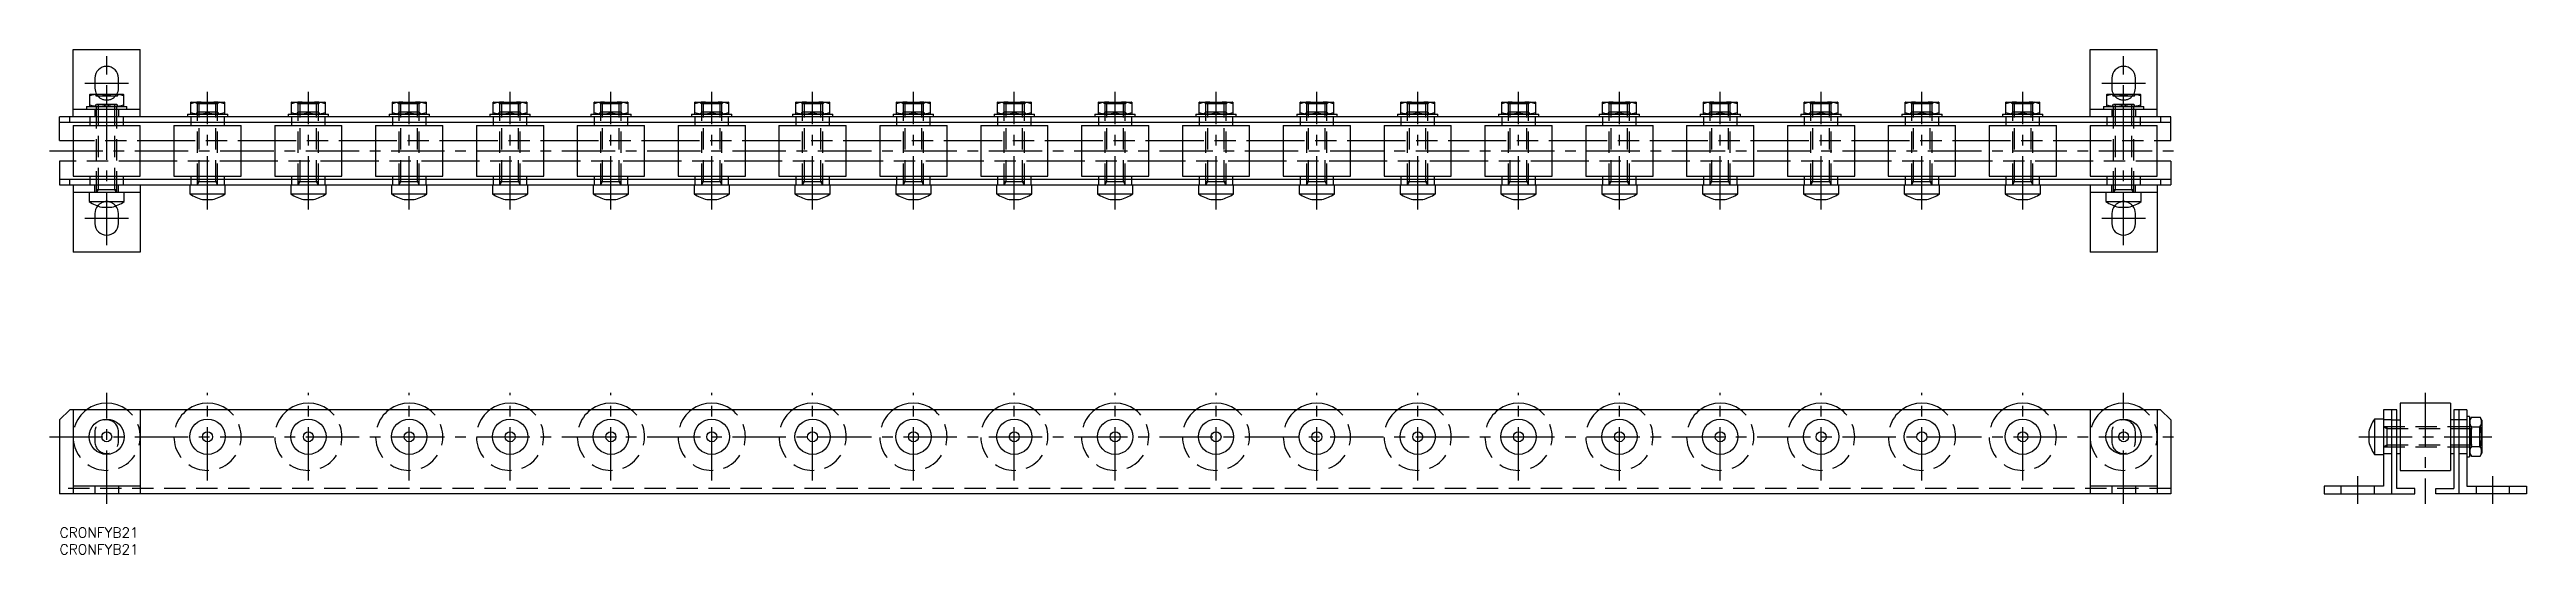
# Model space of a CAD drawing. Extents: x -3 to 734, y -8 to 142.
import ezdxf

# ---------------------------------------------------------------- set-up
doc = ezdxf.new("R2010")
doc.units = 0
doc.header["$LTSCALE"] = 0.5
doc.linetypes.add('CENTER', pattern=[50.8, 31.75, -6.35, 6.35, -6.35])
doc.linetypes.add('DASHED', pattern=[19.05, 12.7, -6.35])
for name, color, linetype in [('MSM_CENTER', 1, 'CENTER'), ('MSM_CONTINUOUS', 7, 'CONTINUOUS'), ('MSM_DASHED', 4, 'DASHED'), ('MSM_PART_NUMBER', 7, 'CONTINUOUS')]:
    doc.layers.add(name, color=color, linetype=linetype)
doc.styles.get("Standard").update_dxf_attribs({"font": 'txt.shx', "height": 3, "bigfont": 'bigfont.shx'})

# ---------------------------------------------------------------- blocks, each defined once
blk = doc.blocks.new('*U45')
at = {"layer": 'MSM_PART_NUMBER'}
blk.add_text('CRONFYB21', height=3, dxfattribs=at).set_placement((0, -3))
blk = doc.blocks.new('*U46')
at = {"layer": 'MSM_PART_NUMBER'}
blk.add_text('CRONFYB21', height=3, dxfattribs=at).set_placement((0, -8))

msp = doc.modelspace()

# ---------------------------------------------------------------- linework, layer by layer
at = {"layer": 'MSM_CENTER'}
for p, q in [((14, 83.91), (14, 140.11)), ((614, 83.91), (614, 140.11)), ((7.5, 132.11), (20.5, 132.11)), ((44, 94.51), (44, 129.51)), ((74, 94.51), (74, 129.51)), ((104, 94.51), (104, 129.51)), ((134, 94.51), (134, 129.51)), ((164, 94.51), (164, 129.51)), ((194, 94.51), (194, 129.51)), ((224, 94.51), (224, 129.51)), ((254, 94.51), (254, 129.51)), ((284, 94.51), (284, 129.51)), ((314, 94.51), (314, 129.51)), ((344, 94.51), (344, 129.51)), ((374, 94.51), (374, 129.51)), ((404, 94.51), (404, 129.51)), ((434, 94.51), (434, 129.51)), ((464, 94.51), (464, 129.51)), ((494, 94.51), (494, 129.51)), ((524, 94.51), (524, 129.51)), ((554, 94.51), (554, 129.51)), ((584, 94.51), (584, 129.51)), ((607.5, 132.11), (620.5, 132.11)), ((-3, 112.01), (631, 112.01)), ((20.5, 91.91), (7.5, 91.91)), ((620.5, 91.91), (607.5, 91.91)), ((14, 7), (14, 40)), ((44, 14), (44, 40)), ((74, 14), (74, 40)), ((104, 14), (104, 40)), ((134, 14), (134, 40)), ((164, 14), (164, 40)), ((194, 14), (194, 40)), ((224, 14), (224, 40)), ((254, 14), (254, 40)), ((284, 14), (284, 40)), ((314, 14), (314, 40)), ((344, 14), (344, 40)), ((374, 14), (374, 40)), ((404, 14), (404, 40)), ((434, 14), (434, 40)), ((464, 14), (464, 40)), ((494, 14), (494, 40)), ((524, 14), (524, 40)), ((554, 14), (554, 40)), ((584, 14), (584, 40)), ((614, 7), (614, 40)), ((703.74, 40), (703.74, 7)), ((-3, 27), (631, 27)), ((683.94, 27), (723.54, 27)), ((683.64, 7), (683.64, 15.3)), ((723.84, 7), (723.84, 15.3))]:
    msp.add_line(p, q, dxfattribs=at)
at = {"layer": 'MSM_CONTINUOUS'}
for p, q in [((4, 122.11), (4, 142.11)), ((4, 142.11), (24, 142.11)), ((24, 122.11), (24, 142.11)), ((604, 122.11), (604, 142.11)), ((604, 142.11), (624, 142.11)), ((624, 122.11), (624, 142.11)), ((10.5, 133.61), (10.5, 130.61)), ((17.5, 130.61), (17.5, 133.61)), ((610.5, 133.61), (610.5, 130.61)), ((617.5, 130.61), (617.5, 133.61)), ((9.1, 128.81), (9, 128.75)), ((9, 125.27), (9, 128.75)), ((9, 125.27), (9.1, 125.21)), ((9.1, 128.81), (18.9, 128.81)), ((14, 125.72), (14, 128.31)), ((19, 128.75), (18.9, 128.81)), ((18.9, 125.21), (19, 125.27)), ((19, 128.75), (19, 125.27)), ((39.1, 126.51), (39, 126.45)), ((39, 122.97), (39, 126.45)), ((39.1, 126.51), (48.9, 126.51)), ((44, 123.42), (44, 126.01)), ((49, 126.45), (48.9, 126.51)), ((49, 126.45), (49, 122.97)), ((69.1, 126.51), (69, 126.45)), ((69, 122.97), (69, 126.45)), ((69.1, 126.51), (78.9, 126.51)), ((74, 123.42), (74, 126.01)), ((79, 126.45), (78.9, 126.51)), ((79, 126.45), (79, 122.97)), ((99.1, 126.51), (99, 126.45)), ((99, 122.97), (99, 126.45)), ((99.1, 126.51), (108.9, 126.51)), ((104, 123.42), (104, 126.01)), ((109, 126.45), (108.9, 126.51)), ((109, 126.45), (109, 122.97)), ((129.1, 126.51), (129, 126.45)), ((129, 122.97), (129, 126.45)), ((129.1, 126.51), (138.9, 126.51)), ((134, 123.42), (134, 126.01)), ((139, 126.45), (138.9, 126.51)), ((139, 126.45), (139, 122.97)), ((159.1, 126.51), (159, 126.45)), ((159, 122.97), (159, 126.45)), ((159.1, 126.51), (168.9, 126.51)), ((164, 123.42), (164, 126.01)), ((169, 126.45), (168.9, 126.51)), ((169, 126.45), (169, 122.97)), ((189.1, 126.51), (189, 126.45)), ((189, 122.97), (189, 126.45)), ((189.1, 126.51), (198.9, 126.51)), ((194, 123.42), (194, 126.01)), ((199, 126.45), (198.9, 126.51)), ((199, 126.45), (199, 122.97)), ((219.1, 126.51), (219, 126.45)), ((219, 122.97), (219, 126.45)), ((219.1, 126.51), (228.9, 126.51)), ((224, 123.42), (224, 126.01)), ((229, 126.45), (228.9, 126.51)), ((229, 126.45), (229, 122.97)), ((249.1, 126.51), (249, 126.45)), ((249, 122.97), (249, 126.45)), ((249.1, 126.51), (258.9, 126.51)), ((254, 123.42), (254, 126.01)), ((259, 126.45), (258.9, 126.51)), ((259, 126.45), (259, 122.97)), ((279.1, 126.51), (279, 126.45)), ((279, 122.97), (279, 126.45)), ((279.1, 126.51), (288.9, 126.51)), ((284, 123.42), (284, 126.01)), ((289, 126.45), (288.9, 126.51)), ((289, 126.45), (289, 122.97)), ((309.1, 126.51), (309, 126.45)), ((309, 122.97), (309, 126.45)), ((309.1, 126.51), (318.9, 126.51)), ((314, 123.42), (314, 126.01)), ((319, 126.45), (318.9, 126.51)), ((319, 126.45), (319, 122.97)), ((339.1, 126.51), (339, 126.45)), ((339, 122.97), (339, 126.45)), ((339.1, 126.51), (348.9, 126.51)), ((344, 123.42), (344, 126.01)), ((349, 126.45), (348.9, 126.51)), ((349, 126.45), (349, 122.97)), ((369.1, 126.51), (369, 126.45)), ((369, 122.97), (369, 126.45)), ((369.1, 126.51), (378.9, 126.51)), ((374, 123.42), (374, 126.01)), ((379, 126.45), (378.9, 126.51)), ((379, 126.45), (379, 122.97)), ((399.1, 126.51), (399, 126.45)), ((399, 122.97), (399, 126.45)), ((399.1, 126.51), (408.9, 126.51)), ((404, 123.42), (404, 126.01)), ((409, 126.45), (408.9, 126.51)), ((409, 126.45), (409, 122.97)), ((429.1, 126.51), (429, 126.45)), ((429, 122.97), (429, 126.45)), ((429.1, 126.51), (438.9, 126.51)), ((434, 123.42), (434, 126.01)), ((439, 126.45), (438.9, 126.51)), ((439, 126.45), (439, 122.97)), ((459.1, 126.51), (459, 126.45)), ((459, 122.97), (459, 126.45)), ((459.1, 126.51), (468.9, 126.51)), ((464, 123.42), (464, 126.01)), ((469, 126.45), (468.9, 126.51)), ((469, 126.45), (469, 122.97)), ((489.1, 126.51), (489, 126.45)), ((489, 122.97), (489, 126.45)), ((489.1, 126.51), (498.9, 126.51)), ((494, 123.42), (494, 126.01)), ((499, 126.45), (498.9, 126.51)), ((499, 126.45), (499, 122.97)), ((519.1, 126.51), (519, 126.45)), ((519, 122.97), (519, 126.45)), ((519.1, 126.51), (528.9, 126.51)), ((524, 123.42), (524, 126.01)), ((529, 126.45), (528.9, 126.51)), ((529, 126.45), (529, 122.97)), ((549.1, 126.51), (549, 126.45)), ((549, 122.97), (549, 126.45)), ((549.1, 126.51), (558.9, 126.51)), ((554, 123.42), (554, 126.01)), ((559, 126.45), (558.9, 126.51)), ((559, 126.45), (559, 122.97)), ((579.1, 126.51), (579, 126.45)), ((579, 122.97), (579, 126.45)), ((579.1, 126.51), (588.9, 126.51)), ((584, 123.42), (584, 126.01)), ((589, 126.45), (588.9, 126.51)), ((589, 126.45), (589, 122.97)), ((609.1, 128.81), (609, 128.75)), ((609, 125.27), (609, 128.75)), ((609, 125.27), (609.1, 125.21)), ((609.1, 128.81), (618.9, 128.81)), ((614, 125.72), (614, 128.31)), ((619, 128.75), (618.9, 128.81)), ((618.9, 125.21), (619, 125.27)), ((619, 128.75), (619, 125.27)), ((0, 115.11), (0, 122.11)), ((628, 122.11), (0, 122.11)), ((0, 120.51), (628, 120.51)), ((3, 120.51), (3, 122.11)), ((4, 124.41), (24, 124.41)), ((4, 119.51), (4, 104.51)), ((4, 119.51), (24, 119.51)), ((8, 125.21), (8, 124.41)), ((8, 125.21), (20, 125.21)), ((9, 120.51), (9, 119.51)), ((19, 119.51), (19, 120.51)), ((20, 124.41), (20, 125.21)), ((24, 104.51), (24, 119.51)), ((34, 119.51), (34, 104.51)), ((34, 119.51), (54, 119.51)), ((38, 122.91), (38, 122.11)), ((38, 122.91), (50, 122.91)), ((39, 122.97), (39.1, 122.91)), ((39, 120.51), (39, 119.51)), ((48.9, 122.91), (49, 122.97)), ((49, 119.51), (49, 120.51)), ((50, 122.11), (50, 122.91)), ((54, 104.51), (54, 119.51)), ((64, 119.51), (64, 104.51)), ((64, 119.51), (84, 119.51)), ((68, 122.91), (68, 122.11)), ((68, 122.91), (80, 122.91)), ((69, 122.97), (69.1, 122.91)), ((69, 120.51), (69, 119.51)), ((78.9, 122.91), (79, 122.97)), ((79, 119.51), (79, 120.51)), ((80, 122.11), (80, 122.91)), ((84, 104.51), (84, 119.51)), ((94, 119.51), (94, 104.51)), ((94, 119.51), (114, 119.51)), ((98, 122.91), (98, 122.11)), ((98, 122.91), (110, 122.91)), ((99, 122.97), (99.1, 122.91)), ((99, 120.51), (99, 119.51)), ((108.9, 122.91), (109, 122.97)), ((109, 119.51), (109, 120.51)), ((110, 122.11), (110, 122.91)), ((114, 104.51), (114, 119.51)), ((124, 119.51), (124, 104.51)), ((124, 119.51), (144, 119.51)), ((128, 122.91), (128, 122.11)), ((128, 122.91), (140, 122.91)), ((129, 122.97), (129.1, 122.91)), ((129, 120.51), (129, 119.51)), ((138.9, 122.91), (139, 122.97)), ((139, 119.51), (139, 120.51)), ((140, 122.11), (140, 122.91)), ((144, 104.51), (144, 119.51)), ((154, 119.51), (154, 104.51)), ((154, 119.51), (174, 119.51)), ((158, 122.91), (158, 122.11)), ((158, 122.91), (170, 122.91)), ((159, 122.97), (159.1, 122.91)), ((159, 120.51), (159, 119.51)), ((168.9, 122.91), (169, 122.97)), ((169, 119.51), (169, 120.51)), ((170, 122.11), (170, 122.91)), ((174, 104.51), (174, 119.51)), ((184, 119.51), (184, 104.51)), ((184, 119.51), (204, 119.51)), ((188, 122.91), (188, 122.11)), ((188, 122.91), (200, 122.91)), ((189, 122.97), (189.1, 122.91)), ((189, 120.51), (189, 119.51)), ((198.9, 122.91), (199, 122.97)), ((199, 119.51), (199, 120.51)), ((200, 122.11), (200, 122.91)), ((204, 104.51), (204, 119.51)), ((214, 119.51), (214, 104.51)), ((214, 119.51), (234, 119.51)), ((218, 122.91), (218, 122.11)), ((218, 122.91), (230, 122.91)), ((219, 122.97), (219.1, 122.91)), ((219, 120.51), (219, 119.51)), ((228.9, 122.91), (229, 122.97)), ((229, 119.51), (229, 120.51)), ((230, 122.11), (230, 122.91)), ((234, 104.51), (234, 119.51)), ((244, 119.51), (244, 104.51)), ((244, 119.51), (264, 119.51)), ((248, 122.91), (248, 122.11)), ((248, 122.91), (260, 122.91)), ((249, 122.97), (249.1, 122.91)), ((249, 120.51), (249, 119.51)), ((258.9, 122.91), (259, 122.97)), ((259, 119.51), (259, 120.51)), ((260, 122.11), (260, 122.91)), ((264, 104.51), (264, 119.51)), ((274, 119.51), (274, 104.51)), ((274, 119.51), (294, 119.51)), ((278, 122.91), (278, 122.11)), ((278, 122.91), (290, 122.91)), ((279, 122.97), (279.1, 122.91)), ((279, 120.51), (279, 119.51)), ((288.9, 122.91), (289, 122.97)), ((289, 119.51), (289, 120.51)), ((290, 122.11), (290, 122.91)), ((294, 104.51), (294, 119.51)), ((304, 119.51), (304, 104.51)), ((304, 119.51), (324, 119.51)), ((308, 122.91), (308, 122.11)), ((308, 122.91), (320, 122.91)), ((309, 122.97), (309.1, 122.91)), ((309, 120.51), (309, 119.51)), ((318.9, 122.91), (319, 122.97)), ((319, 119.51), (319, 120.51)), ((320, 122.11), (320, 122.91)), ((324, 104.51), (324, 119.51)), ((334, 119.51), (334, 104.51)), ((334, 119.51), (354, 119.51)), ((338, 122.91), (338, 122.11)), ((338, 122.91), (350, 122.91)), ((339, 122.97), (339.1, 122.91)), ((339, 120.51), (339, 119.51)), ((348.9, 122.91), (349, 122.97)), ((349, 119.51), (349, 120.51)), ((350, 122.11), (350, 122.91)), ((354, 104.51), (354, 119.51)), ((364, 119.51), (364, 104.51)), ((364, 119.51), (384, 119.51)), ((368, 122.91), (368, 122.11)), ((368, 122.91), (380, 122.91)), ((369, 122.97), (369.1, 122.91)), ((369, 120.51), (369, 119.51)), ((378.9, 122.91), (379, 122.97)), ((379, 119.51), (379, 120.51)), ((380, 122.11), (380, 122.91)), ((384, 104.51), (384, 119.51)), ((394, 119.51), (394, 104.51)), ((394, 119.51), (414, 119.51)), ((398, 122.91), (398, 122.11)), ((398, 122.91), (410, 122.91)), ((399, 122.97), (399.1, 122.91)), ((399, 120.51), (399, 119.51)), ((408.9, 122.91), (409, 122.97)), ((409, 119.51), (409, 120.51)), ((410, 122.11), (410, 122.91)), ((414, 104.51), (414, 119.51)), ((424, 119.51), (424, 104.51)), ((424, 119.51), (444, 119.51)), ((428, 122.91), (428, 122.11)), ((428, 122.91), (440, 122.91)), ((429, 122.97), (429.1, 122.91)), ((429, 120.51), (429, 119.51)), ((438.9, 122.91), (439, 122.97)), ((439, 119.51), (439, 120.51)), ((440, 122.11), (440, 122.91)), ((444, 104.51), (444, 119.51)), ((454, 119.51), (454, 104.51)), ((454, 119.51), (474, 119.51)), ((458, 122.91), (458, 122.11)), ((458, 122.91), (470, 122.91)), ((459, 122.97), (459.1, 122.91)), ((459, 120.51), (459, 119.51)), ((468.9, 122.91), (469, 122.97)), ((469, 119.51), (469, 120.51)), ((470, 122.11), (470, 122.91)), ((474, 104.51), (474, 119.51)), ((484, 119.51), (484, 104.51)), ((484, 119.51), (504, 119.51)), ((488, 122.91), (488, 122.11)), ((488, 122.91), (500, 122.91)), ((489, 122.97), (489.1, 122.91)), ((489, 120.51), (489, 119.51)), ((498.9, 122.91), (499, 122.97)), ((499, 119.51), (499, 120.51)), ((500, 122.11), (500, 122.91)), ((504, 104.51), (504, 119.51)), ((514, 119.51), (514, 104.51)), ((514, 119.51), (534, 119.51)), ((518, 122.91), (518, 122.11)), ((518, 122.91), (530, 122.91)), ((519, 122.97), (519.1, 122.91)), ((519, 120.51), (519, 119.51)), ((528.9, 122.91), (529, 122.97)), ((529, 119.51), (529, 120.51)), ((530, 122.11), (530, 122.91)), ((534, 104.51), (534, 119.51)), ((544, 119.51), (544, 104.51)), ((544, 119.51), (564, 119.51)), ((548, 122.91), (548, 122.11)), ((548, 122.91), (560, 122.91)), ((549, 122.97), (549.1, 122.91)), ((549, 120.51), (549, 119.51)), ((558.9, 122.91), (559, 122.97)), ((559, 119.51), (559, 120.51)), ((560, 122.11), (560, 122.91)), ((564, 104.51), (564, 119.51)), ((574, 119.51), (574, 104.51)), ((574, 119.51), (594, 119.51)), ((578, 122.91), (578, 122.11)), ((578, 122.91), (590, 122.91)), ((579, 122.97), (579.1, 122.91)), ((579, 120.51), (579, 119.51)), ((588.9, 122.91), (589, 122.97)), ((589, 119.51), (589, 120.51)), ((590, 122.11), (590, 122.91)), ((594, 104.51), (594, 119.51)), ((604, 124.41), (624, 124.41)), ((604, 119.51), (604, 104.51)), ((604, 119.51), (624, 119.51)), ((608, 125.21), (608, 124.41)), ((608, 125.21), (620, 125.21)), ((609, 120.51), (609, 119.51)), ((619, 119.51), (619, 120.51)), ((620, 124.41), (620, 125.21)), ((624, 104.51), (624, 119.51)), ((625, 122.11), (625, 120.51)), ((628, 115.11), (628, 122.11)), ((0, 115.11), (4, 115.11)), ((24, 115.11), (34, 115.11)), ((54, 115.11), (64, 115.11)), ((84, 115.11), (94, 115.11)), ((114, 115.11), (124, 115.11)), ((144, 115.11), (154, 115.11)), ((174, 115.11), (184, 115.11)), ((204, 115.11), (214, 115.11)), ((234, 115.11), (244, 115.11)), ((264, 115.11), (274, 115.11)), ((294, 115.11), (304, 115.11)), ((324, 115.11), (334, 115.11)), ((354, 115.11), (364, 115.11)), ((384, 115.11), (394, 115.11)), ((414, 115.11), (424, 115.11)), ((444, 115.11), (454, 115.11)), ((474, 115.11), (484, 115.11)), ((504, 115.11), (514, 115.11)), ((534, 115.11), (544, 115.11)), ((564, 115.11), (574, 115.11)), ((594, 115.11), (604, 115.11)), ((624, 115.11), (628, 115.11)), ((0, 108.91), (0, 101.91)), ((4, 108.91), (0, 108.91)), ((628, 103.51), (0, 103.51)), ((3, 101.91), (3, 103.51)), ((4, 104.51), (24, 104.51)), ((9, 104.51), (9, 103.51)), ((19, 103.51), (19, 104.51)), ((34, 108.91), (24, 108.91)), ((34, 104.51), (54, 104.51)), ((39, 104.51), (39, 103.51)), ((49, 103.51), (49, 104.51)), ((64, 108.91), (54, 108.91)), ((64, 104.51), (84, 104.51)), ((69, 104.51), (69, 103.51)), ((79, 103.51), (79, 104.51)), ((94, 108.91), (84, 108.91)), ((94, 104.51), (114, 104.51)), ((99, 104.51), (99, 103.51)), ((109, 103.51), (109, 104.51)), ((124, 108.91), (114, 108.91)), ((124, 104.51), (144, 104.51)), ((129, 104.51), (129, 103.51)), ((139, 103.51), (139, 104.51)), ((154, 108.91), (144, 108.91)), ((154, 104.51), (174, 104.51)), ((159, 104.51), (159, 103.51)), ((169, 103.51), (169, 104.51)), ((184, 108.91), (174, 108.91)), ((184, 104.51), (204, 104.51)), ((189, 104.51), (189, 103.51)), ((199, 103.51), (199, 104.51)), ((214, 108.91), (204, 108.91)), ((214, 104.51), (234, 104.51)), ((219, 104.51), (219, 103.51)), ((229, 103.51), (229, 104.51)), ((244, 108.91), (234, 108.91)), ((244, 104.51), (264, 104.51)), ((249, 104.51), (249, 103.51)), ((259, 103.51), (259, 104.51)), ((274, 108.91), (264, 108.91)), ((274, 104.51), (294, 104.51)), ((279, 104.51), (279, 103.51)), ((289, 103.51), (289, 104.51)), ((304, 108.91), (294, 108.91)), ((304, 104.51), (324, 104.51)), ((309, 104.51), (309, 103.51)), ((319, 103.51), (319, 104.51)), ((334, 108.91), (324, 108.91)), ((334, 104.51), (354, 104.51)), ((339, 104.51), (339, 103.51)), ((349, 103.51), (349, 104.51)), ((364, 108.91), (354, 108.91)), ((364, 104.51), (384, 104.51)), ((369, 104.51), (369, 103.51)), ((379, 103.51), (379, 104.51)), ((394, 108.91), (384, 108.91)), ((394, 104.51), (414, 104.51)), ((399, 104.51), (399, 103.51)), ((409, 103.51), (409, 104.51)), ((424, 108.91), (414, 108.91)), ((424, 104.51), (444, 104.51)), ((429, 104.51), (429, 103.51)), ((439, 103.51), (439, 104.51)), ((454, 108.91), (444, 108.91)), ((454, 104.51), (474, 104.51)), ((459, 104.51), (459, 103.51)), ((469, 103.51), (469, 104.51)), ((484, 108.91), (474, 108.91)), ((484, 104.51), (504, 104.51)), ((489, 104.51), (489, 103.51)), ((499, 103.51), (499, 104.51)), ((514, 108.91), (504, 108.91)), ((514, 104.51), (534, 104.51)), ((519, 104.51), (519, 103.51)), ((529, 103.51), (529, 104.51)), ((544, 108.91), (534, 108.91)), ((544, 104.51), (564, 104.51)), ((549, 104.51), (549, 103.51)), ((559, 103.51), (559, 104.51)), ((574, 108.91), (564, 108.91)), ((574, 104.51), (594, 104.51)), ((579, 104.51), (579, 103.51)), ((589, 103.51), (589, 104.51)), ((604, 108.91), (594, 108.91)), ((604, 104.51), (624, 104.51)), ((609, 104.51), (609, 103.51)), ((619, 103.51), (619, 104.51)), ((628, 108.91), (624, 108.91)), ((625, 103.51), (625, 101.91)), ((628, 108.91), (628, 101.91)), ((0, 101.91), (628, 101.91)), ((4, 101.91), (4, 81.91)), ((24, 99.61), (4, 99.61)), ((8.75, 99.61), (8.75, 96.9)), ((8.75, 96.9), (19.25, 96.9)), ((19.25, 96.9), (19.25, 99.61)), ((24, 101.91), (24, 81.91)), ((38.75, 101.91), (38.75, 99.2)), ((38.75, 99.2), (49.25, 99.2)), ((42.51, 97.51), (45.49, 97.51)), ((49.25, 99.2), (49.25, 101.91)), ((68.75, 101.91), (68.75, 99.2)), ((68.75, 99.2), (79.25, 99.2)), ((72.51, 97.51), (75.49, 97.51)), ((79.25, 99.2), (79.25, 101.91)), ((98.75, 101.91), (98.75, 99.2)), ((98.75, 99.2), (109.25, 99.2)), ((102.51, 97.51), (105.49, 97.51)), ((109.25, 99.2), (109.25, 101.91)), ((128.75, 101.91), (128.75, 99.2)), ((128.75, 99.2), (139.25, 99.2)), ((132.51, 97.51), (135.49, 97.51)), ((139.25, 99.2), (139.25, 101.91)), ((158.75, 101.91), (158.75, 99.2)), ((158.75, 99.2), (169.25, 99.2)), ((162.51, 97.51), (165.49, 97.51)), ((169.25, 99.2), (169.25, 101.91)), ((188.75, 101.91), (188.75, 99.2)), ((188.75, 99.2), (199.25, 99.2)), ((192.51, 97.51), (195.49, 97.51)), ((199.25, 99.2), (199.25, 101.91)), ((218.75, 101.91), (218.75, 99.2)), ((218.75, 99.2), (229.25, 99.2)), ((222.51, 97.51), (225.49, 97.51)), ((229.25, 99.2), (229.25, 101.91)), ((248.75, 101.91), (248.75, 99.2)), ((248.75, 99.2), (259.25, 99.2)), ((252.51, 97.51), (255.49, 97.51)), ((259.25, 99.2), (259.25, 101.91)), ((278.75, 101.91), (278.75, 99.2)), ((278.75, 99.2), (289.25, 99.2)), ((282.51, 97.51), (285.49, 97.51)), ((289.25, 99.2), (289.25, 101.91)), ((308.75, 101.91), (308.75, 99.2)), ((308.75, 99.2), (319.25, 99.2)), ((312.51, 97.51), (315.49, 97.51)), ((319.25, 99.2), (319.25, 101.91)), ((338.75, 101.91), (338.75, 99.2)), ((338.75, 99.2), (349.25, 99.2)), ((342.51, 97.51), (345.49, 97.51)), ((349.25, 99.2), (349.25, 101.91)), ((368.75, 101.91), (368.75, 99.2)), ((368.75, 99.2), (379.25, 99.2)), ((372.51, 97.51), (375.49, 97.51)), ((379.25, 99.2), (379.25, 101.91)), ((398.75, 101.91), (398.75, 99.2)), ((398.75, 99.2), (409.25, 99.2)), ((402.51, 97.51), (405.49, 97.51)), ((409.25, 99.2), (409.25, 101.91)), ((428.75, 101.91), (428.75, 99.2)), ((428.75, 99.2), (439.25, 99.2)), ((432.51, 97.51), (435.49, 97.51)), ((439.25, 99.2), (439.25, 101.91)), ((458.75, 101.91), (458.75, 99.2)), ((458.75, 99.2), (469.25, 99.2)), ((462.51, 97.51), (465.49, 97.51)), ((469.25, 99.2), (469.25, 101.91)), ((488.75, 101.91), (488.75, 99.2)), ((488.75, 99.2), (499.25, 99.2)), ((492.51, 97.51), (495.49, 97.51)), ((499.25, 99.2), (499.25, 101.91)), ((518.75, 101.91), (518.75, 99.2)), ((518.75, 99.2), (529.25, 99.2)), ((522.51, 97.51), (525.49, 97.51)), ((529.25, 99.2), (529.25, 101.91)), ((548.75, 101.91), (548.75, 99.2)), ((548.75, 99.2), (559.25, 99.2)), ((552.51, 97.51), (555.49, 97.51)), ((559.25, 99.2), (559.25, 101.91)), ((578.75, 101.91), (578.75, 99.2)), ((578.75, 99.2), (589.25, 99.2)), ((582.51, 97.51), (585.49, 97.51)), ((589.25, 99.2), (589.25, 101.91)), ((604, 101.91), (604, 81.91)), ((624, 99.61), (604, 99.61)), ((608.75, 99.61), (608.75, 96.9)), ((608.75, 96.9), (619.25, 96.9)), ((619.25, 96.9), (619.25, 99.61)), ((624, 101.91), (624, 81.91)), ((10.5, 93.41), (10.5, 90.41)), ((12.51, 95.21), (15.49, 95.21)), ((17.5, 90.41), (17.5, 93.41)), ((610.5, 93.41), (610.5, 90.41)), ((612.51, 95.21), (615.49, 95.21)), ((617.5, 90.41), (617.5, 93.41)), ((24, 81.91), (4, 81.91)), ((624, 81.91), (604, 81.91)), ((696.24, 37), (696.24, 17)), ((711.24, 37), (696.24, 37)), ((711.24, 37), (711.24, 17)), ((0, 32), (3, 35)), ((0, 32), (0, 10)), ((625, 35), (3, 35)), ((4, 35), (4, 10)), ((24, 35), (24, 10)), ((604, 35), (604, 10)), ((624, 35), (624, 10)), ((625, 35), (628, 32)), ((628, 32), (628, 10)), ((688.63, 32.25), (688.63, 21.75)), ((691.34, 32.25), (688.63, 32.25)), ((695.24, 35), (691.34, 35)), ((691.34, 35), (691.34, 12.3)), ((693.64, 35), (693.64, 10)), ((693.64, 32), (696.24, 32)), ((695.24, 11.6), (695.24, 35)), ((713.84, 32), (711.24, 32)), ((712.24, 35), (712.24, 11.6)), ((716.14, 35), (712.24, 35)), ((713.84, 10), (713.84, 35)), ((716.14, 35), (716.14, 12.3)), ((716.94, 33), (716.14, 33)), ((716.94, 33), (716.94, 21)), ((717.44, 32.77), (716.94, 31.9)), ((717.44, 32.77), (720.03, 32.77)), ((717.44, 29.89), (720.03, 29.89)), ((720.54, 31.9), (720.03, 32.77)), ((720.54, 31.9), (720.54, 22.1)), ((686.94, 28.49), (686.94, 25.51)), ((717.44, 24.11), (720.03, 24.11)), ((688.63, 21.75), (691.34, 21.75)), ((695.24, 22), (696.24, 22)), ((696.24, 17), (711.24, 17)), ((711.24, 22), (712.24, 22)), ((716.14, 21), (716.94, 21)), ((716.94, 22.1), (717.44, 21.23)), ((717.44, 21.23), (720.03, 21.23)), ((720.03, 21.23), (720.54, 22.1)), ((628, 10), (0, 10)), ((24, 12.3), (4, 12.3)), ((624, 12.3), (604, 12.3)), ((691.34, 12.3), (673.64, 12.3)), ((673.64, 12.3), (673.64, 10)), ((673.64, 10), (700.64, 10)), ((700.64, 11.6), (695.24, 11.6)), ((700.64, 10), (700.64, 11.6)), ((706.84, 11.6), (712.24, 11.6)), ((706.84, 10), (706.84, 11.6)), ((733.84, 10), (706.84, 10)), ((716.14, 12.3), (733.84, 12.3)), ((733.84, 12.3), (733.84, 10))]:
    msp.add_line(p, q, dxfattribs=at)
for centre, radius in [((14, 27), 5.25), ((44, 27), 5.25), ((74, 27), 5.25), ((104, 27), 5.25), ((134, 27), 5.25), ((164, 27), 5.25), ((194, 27), 5.25), ((224, 27), 5.25), ((254, 27), 5.25), ((284, 27), 5.25), ((314, 27), 5.25), ((344, 27), 5.25), ((374, 27), 5.25), ((404, 27), 5.25), ((434, 27), 5.25), ((464, 27), 5.25), ((494, 27), 5.25), ((524, 27), 5.25), ((554, 27), 5.25), ((584, 27), 5.25), ((614, 27), 5.25), ((14, 27), 1.49), ((44, 27), 1.49), ((74, 27), 1.49), ((104, 27), 1.49), ((134, 27), 1.49), ((164, 27), 1.49), ((194, 27), 1.49), ((224, 27), 1.49), ((254, 27), 1.49), ((284, 27), 1.49), ((314, 27), 1.49), ((344, 27), 1.49), ((374, 27), 1.49), ((404, 27), 1.49), ((434, 27), 1.49), ((464, 27), 1.49), ((494, 27), 1.49), ((524, 27), 1.49), ((554, 27), 1.49), ((584, 27), 1.49), ((614, 27), 1.49)]:
    msp.add_circle(centre, radius, dxfattribs=at)
for centre, radius, start, end in [((14, 133.61), 3.5, 0, 180), ((614, 133.61), 3.5, 0, 180), ((11.5, 121.38), 7.37, 70.15922, 109.84078), ((11.5, 132.64), 7.37, 250.15922, 289.84078), ((14, 130.61), 3.5, 180, 210.94972), ((16.5, 121.38), 7.37, 70.15922, 109.84078), ((16.5, 132.64), 7.37, 250.15922, 289.84078), ((14, 130.61), 3.5, 329.05028, 0), ((41.5, 119.08), 7.37, 70.15922, 109.84078), ((46.5, 119.08), 7.37, 70.15922, 109.84078), ((71.5, 119.08), 7.37, 70.15922, 109.84078), ((76.5, 119.08), 7.37, 70.15922, 109.84078), ((101.5, 119.08), 7.37, 70.15922, 109.84078), ((106.5, 119.08), 7.37, 70.15922, 109.84078), ((131.5, 119.08), 7.37, 70.15922, 109.84078), ((136.5, 119.08), 7.37, 70.15922, 109.84078), ((161.5, 119.08), 7.37, 70.15922, 109.84078), ((166.5, 119.08), 7.37, 70.15922, 109.84078), ((191.5, 119.08), 7.37, 70.15922, 109.84078), ((196.5, 119.08), 7.37, 70.15922, 109.84078), ((221.5, 119.08), 7.37, 70.15922, 109.84078), ((226.5, 119.08), 7.37, 70.15922, 109.84078), ((251.5, 119.08), 7.37, 70.15922, 109.84078), ((256.5, 119.08), 7.37, 70.15922, 109.84078), ((281.5, 119.08), 7.37, 70.15922, 109.84078), ((286.5, 119.08), 7.37, 70.15922, 109.84078), ((311.5, 119.08), 7.37, 70.15922, 109.84078), ((316.5, 119.08), 7.37, 70.15922, 109.84078), ((341.5, 119.08), 7.37, 70.15922, 109.84078), ((346.5, 119.08), 7.37, 70.15922, 109.84078), ((371.5, 119.08), 7.37, 70.15922, 109.84078), ((376.5, 119.08), 7.37, 70.15922, 109.84078), ((401.5, 119.08), 7.37, 70.15922, 109.84078), ((406.5, 119.08), 7.37, 70.15922, 109.84078), ((431.5, 119.08), 7.37, 70.15922, 109.84078), ((436.5, 119.08), 7.37, 70.15922, 109.84078), ((461.5, 119.08), 7.37, 70.15922, 109.84078), ((466.5, 119.08), 7.37, 70.15922, 109.84078), ((491.5, 119.08), 7.37, 70.15922, 109.84078), ((496.5, 119.08), 7.37, 70.15922, 109.84078), ((521.5, 119.08), 7.37, 70.15922, 109.84078), ((526.5, 119.08), 7.37, 70.15922, 109.84078), ((551.5, 119.08), 7.37, 70.15922, 109.84078), ((556.5, 119.08), 7.37, 70.15922, 109.84078), ((581.5, 119.08), 7.37, 70.15922, 109.84078), ((586.5, 119.08), 7.37, 70.15922, 109.84078), ((611.5, 121.38), 7.37, 70.15922, 109.84078), ((611.5, 132.64), 7.37, 250.15922, 289.84078), ((614, 130.61), 3.5, 180, 210.94972), ((616.5, 121.38), 7.37, 70.15922, 109.84078), ((616.5, 132.64), 7.37, 250.15922, 289.84078), ((614, 130.61), 3.5, 329.05028, 0), ((41.5, 130.34), 7.37, 250.15922, 289.84078), ((46.5, 130.34), 7.37, 250.15922, 289.84078), ((71.5, 130.34), 7.37, 250.15922, 289.84078), ((76.5, 130.34), 7.37, 250.15922, 289.84078), ((101.5, 130.34), 7.37, 250.15922, 289.84078), ((106.5, 130.34), 7.37, 250.15922, 289.84078), ((131.5, 130.34), 7.37, 250.15922, 289.84078), ((136.5, 130.34), 7.37, 250.15922, 289.84078), ((161.5, 130.34), 7.37, 250.15922, 289.84078), ((166.5, 130.34), 7.37, 250.15922, 289.84078), ((191.5, 130.34), 7.37, 250.15922, 289.84078), ((196.5, 130.34), 7.37, 250.15922, 289.84078), ((221.5, 130.34), 7.37, 250.15922, 289.84078), ((226.5, 130.34), 7.37, 250.15922, 289.84078), ((251.5, 130.34), 7.37, 250.15922, 289.84078), ((256.5, 130.34), 7.37, 250.15922, 289.84078), ((281.5, 130.34), 7.37, 250.15922, 289.84078), ((286.5, 130.34), 7.37, 250.15922, 289.84078), ((311.5, 130.34), 7.37, 250.15922, 289.84078), ((316.5, 130.34), 7.37, 250.15922, 289.84078), ((341.5, 130.34), 7.37, 250.15922, 289.84078), ((346.5, 130.34), 7.37, 250.15922, 289.84078), ((371.5, 130.34), 7.37, 250.15922, 289.84078), ((376.5, 130.34), 7.37, 250.15922, 289.84078), ((401.5, 130.34), 7.37, 250.15922, 289.84078), ((406.5, 130.34), 7.37, 250.15922, 289.84078), ((431.5, 130.34), 7.37, 250.15922, 289.84078), ((436.5, 130.34), 7.37, 250.15922, 289.84078), ((461.5, 130.34), 7.37, 250.15922, 289.84078), ((466.5, 130.34), 7.37, 250.15922, 289.84078), ((491.5, 130.34), 7.37, 250.15922, 289.84078), ((496.5, 130.34), 7.37, 250.15922, 289.84078), ((521.5, 130.34), 7.37, 250.15922, 289.84078), ((526.5, 130.34), 7.37, 250.15922, 289.84078), ((551.5, 130.34), 7.37, 250.15922, 289.84078), ((556.5, 130.34), 7.37, 250.15922, 289.84078), ((581.5, 130.34), 7.37, 250.15922, 289.84078), ((586.5, 130.34), 7.37, 250.15922, 289.84078), ((15.54, 106.95), 12.12, 235.94449, 255.52141), ((12.46, 106.95), 12.12, 284.47859, 304.05551), ((45.54, 109.25), 12.12, 235.94449, 255.52141), ((42.46, 109.25), 12.12, 284.47859, 304.05551), ((75.54, 109.25), 12.12, 235.94449, 255.52141), ((72.46, 109.25), 12.12, 284.47859, 304.05551), ((105.54, 109.25), 12.12, 235.94449, 255.52141), ((102.46, 109.25), 12.12, 284.47859, 304.05551), ((135.54, 109.25), 12.12, 235.94449, 255.52141), ((132.46, 109.25), 12.12, 284.47859, 304.05551), ((165.54, 109.25), 12.12, 235.94449, 255.52141), ((162.46, 109.25), 12.12, 284.47859, 304.05551), ((195.54, 109.25), 12.12, 235.94449, 255.52141), ((192.46, 109.25), 12.12, 284.47859, 304.05551), ((225.54, 109.25), 12.12, 235.94449, 255.52141), ((222.46, 109.25), 12.12, 284.47859, 304.05551), ((255.54, 109.25), 12.12, 235.94449, 255.52141), ((252.46, 109.25), 12.12, 284.47859, 304.05551), ((285.54, 109.25), 12.12, 235.94449, 255.52141), ((282.46, 109.25), 12.12, 284.47859, 304.05551), ((315.54, 109.25), 12.12, 235.94449, 255.52141), ((312.46, 109.25), 12.12, 284.47859, 304.05551), ((345.54, 109.25), 12.12, 235.94449, 255.52141), ((342.46, 109.25), 12.12, 284.47859, 304.05551), ((375.54, 109.25), 12.12, 235.94449, 255.52141), ((372.46, 109.25), 12.12, 284.47859, 304.05551), ((405.54, 109.25), 12.12, 235.94449, 255.52141), ((402.46, 109.25), 12.12, 284.47859, 304.05551), ((435.54, 109.25), 12.12, 235.94449, 255.52141), ((432.46, 109.25), 12.12, 284.47859, 304.05551), ((465.54, 109.25), 12.12, 235.94449, 255.52141), ((462.46, 109.25), 12.12, 284.47859, 304.05551), ((495.54, 109.25), 12.12, 235.94449, 255.52141), ((492.46, 109.25), 12.12, 284.47859, 304.05551), ((525.54, 109.25), 12.12, 235.94449, 255.52141), ((522.46, 109.25), 12.12, 284.47859, 304.05551), ((555.54, 109.25), 12.12, 235.94449, 255.52141), ((552.46, 109.25), 12.12, 284.47859, 304.05551), ((585.54, 109.25), 12.12, 235.94449, 255.52141), ((582.46, 109.25), 12.12, 284.47859, 304.05551), ((615.54, 106.95), 12.12, 235.94449, 255.52141), ((612.46, 106.95), 12.12, 284.47859, 304.05551), ((14, 93.41), 3.5, 141.2477, 180), ((14, 90.41), 3.5, 180, 0), ((14, 93.41), 3.5, 0, 38.7523), ((614, 93.41), 3.5, 141.2477, 180), ((614, 90.41), 3.5, 180, 0), ((614, 93.41), 3.5, 0, 38.7523), ((14, 27), 10, 53.1301, 126.8699), ((44, 27), 10, 53.1301, 126.8699), ((74, 27), 10, 53.1301, 126.8699), ((104, 27), 10, 53.1301, 126.8699), ((134, 27), 10, 53.1301, 126.8699), ((164, 27), 10, 53.1301, 126.8699), ((194, 27), 10, 53.1301, 126.8699), ((224, 27), 10, 53.1301, 126.8699), ((254, 27), 10, 53.1301, 126.8699), ((284, 27), 10, 53.1301, 126.8699), ((314, 27), 10, 53.1301, 126.8699), ((344, 27), 10, 53.1301, 126.8699), ((374, 27), 10, 53.1301, 126.8699), ((404, 27), 10, 53.1301, 126.8699), ((434, 27), 10, 53.1301, 126.8699), ((464, 27), 10, 53.1301, 126.8699), ((494, 27), 10, 53.1301, 126.8699), ((524, 27), 10, 53.1301, 126.8699), ((554, 27), 10, 53.1301, 126.8699), ((584, 27), 10, 53.1301, 126.8699), ((614, 27), 10, 53.1301, 126.8699), ((698.67, 25.46), 12.12, 145.94449, 165.52141), ((719.55, 31.33), 2.56, 154.35735, 214.35735), ((726.6, 27), 9.61, 162.51237, 197.48763), ((717.92, 31.33), 2.56, 325.64265, 25.64265), ((710.87, 27), 9.61, 342.51237, 17.48763), ((698.67, 28.54), 12.12, 194.47859, 214.05551), ((719.55, 22.67), 2.56, 145.64265, 205.64265), ((717.92, 22.67), 2.56, 334.35735, 34.35735)]:
    msp.add_arc(centre, radius, start, end, dxfattribs=at)
at = {"layer": 'MSM_DASHED'}
for p, q in [((10.46, 128.81), (11, 128.27)), ((10.46, 125.21), (11, 125.75)), ((11.54, 128.81), (11, 128.27)), ((17, 128.27), (11, 128.27)), ((11, 99.61), (11, 128.27)), ((17, 125.75), (11, 125.75)), ((11.54, 100.55), (11.54, 128.81)), ((16.46, 128.81), (17, 128.27)), ((16.46, 100.55), (16.46, 128.81)), ((17.54, 128.81), (17, 128.27)), ((17, 99.61), (17, 128.27)), ((17.54, 125.21), (17, 125.75)), ((40.46, 126.51), (41, 125.97)), ((41.54, 126.51), (41, 125.97)), ((47, 125.97), (41, 125.97)), ((41, 101.91), (41, 125.97)), ((41.54, 102.85), (41.54, 126.51)), ((46.46, 126.51), (47, 125.97)), ((46.46, 102.85), (46.46, 126.51)), ((47.54, 126.51), (47, 125.97)), ((47, 101.91), (47, 125.97)), ((70.46, 126.51), (71, 125.97)), ((71.54, 126.51), (71, 125.97)), ((77, 125.97), (71, 125.97)), ((71, 101.91), (71, 125.97)), ((71.54, 102.85), (71.54, 126.51)), ((76.46, 126.51), (77, 125.97)), ((76.46, 102.85), (76.46, 126.51)), ((77.54, 126.51), (77, 125.97)), ((77, 101.91), (77, 125.97)), ((100.46, 126.51), (101, 125.97)), ((101.54, 126.51), (101, 125.97)), ((107, 125.97), (101, 125.97)), ((101, 101.91), (101, 125.97)), ((101.54, 102.85), (101.54, 126.51)), ((106.46, 126.51), (107, 125.97)), ((106.46, 102.85), (106.46, 126.51)), ((107.54, 126.51), (107, 125.97)), ((107, 101.91), (107, 125.97)), ((130.46, 126.51), (131, 125.97)), ((131.54, 126.51), (131, 125.97)), ((137, 125.97), (131, 125.97)), ((131, 101.91), (131, 125.97)), ((131.54, 102.85), (131.54, 126.51)), ((136.46, 126.51), (137, 125.97)), ((136.46, 102.85), (136.46, 126.51)), ((137.54, 126.51), (137, 125.97)), ((137, 101.91), (137, 125.97)), ((160.46, 126.51), (161, 125.97)), ((161.54, 126.51), (161, 125.97)), ((167, 125.97), (161, 125.97)), ((161, 101.91), (161, 125.97)), ((161.54, 102.85), (161.54, 126.51)), ((166.46, 126.51), (167, 125.97)), ((166.46, 102.85), (166.46, 126.51)), ((167.54, 126.51), (167, 125.97)), ((167, 101.91), (167, 125.97)), ((190.46, 126.51), (191, 125.97)), ((191.54, 126.51), (191, 125.97)), ((197, 125.97), (191, 125.97)), ((191, 101.91), (191, 125.97)), ((191.54, 102.85), (191.54, 126.51)), ((196.46, 126.51), (197, 125.97)), ((196.46, 102.85), (196.46, 126.51)), ((197.54, 126.51), (197, 125.97)), ((197, 101.91), (197, 125.97)), ((220.46, 126.51), (221, 125.97)), ((221.54, 126.51), (221, 125.97)), ((227, 125.97), (221, 125.97)), ((221, 101.91), (221, 125.97)), ((221.54, 102.85), (221.54, 126.51)), ((226.46, 126.51), (227, 125.97)), ((226.46, 102.85), (226.46, 126.51)), ((227.54, 126.51), (227, 125.97)), ((227, 101.91), (227, 125.97)), ((250.46, 126.51), (251, 125.97)), ((251.54, 126.51), (251, 125.97)), ((257, 125.97), (251, 125.97)), ((251, 101.91), (251, 125.97)), ((251.54, 102.85), (251.54, 126.51)), ((256.46, 126.51), (257, 125.97)), ((256.46, 102.85), (256.46, 126.51)), ((257.54, 126.51), (257, 125.97)), ((257, 101.91), (257, 125.97)), ((280.46, 126.51), (281, 125.97)), ((281.54, 126.51), (281, 125.97)), ((287, 125.97), (281, 125.97)), ((281, 101.91), (281, 125.97)), ((281.54, 102.85), (281.54, 126.51)), ((286.46, 126.51), (287, 125.97)), ((286.46, 102.85), (286.46, 126.51)), ((287.54, 126.51), (287, 125.97)), ((287, 101.91), (287, 125.97)), ((310.46, 126.51), (311, 125.97)), ((311.54, 126.51), (311, 125.97)), ((317, 125.97), (311, 125.97)), ((311, 101.91), (311, 125.97)), ((311.54, 102.85), (311.54, 126.51)), ((316.46, 126.51), (317, 125.97)), ((316.46, 102.85), (316.46, 126.51)), ((317.54, 126.51), (317, 125.97)), ((317, 101.91), (317, 125.97)), ((340.46, 126.51), (341, 125.97)), ((341.54, 126.51), (341, 125.97)), ((347, 125.97), (341, 125.97)), ((341, 101.91), (341, 125.97)), ((341.54, 102.85), (341.54, 126.51)), ((346.46, 126.51), (347, 125.97)), ((346.46, 102.85), (346.46, 126.51)), ((347.54, 126.51), (347, 125.97)), ((347, 101.91), (347, 125.97)), ((370.46, 126.51), (371, 125.97)), ((371.54, 126.51), (371, 125.97)), ((377, 125.97), (371, 125.97)), ((371, 101.91), (371, 125.97)), ((371.54, 102.85), (371.54, 126.51)), ((376.46, 126.51), (377, 125.97)), ((376.46, 102.85), (376.46, 126.51)), ((377.54, 126.51), (377, 125.97)), ((377, 101.91), (377, 125.97)), ((400.46, 126.51), (401, 125.97)), ((401.54, 126.51), (401, 125.97)), ((407, 125.97), (401, 125.97)), ((401, 101.91), (401, 125.97)), ((401.54, 102.85), (401.54, 126.51)), ((406.46, 126.51), (407, 125.97)), ((406.46, 102.85), (406.46, 126.51)), ((407.54, 126.51), (407, 125.97)), ((407, 101.91), (407, 125.97)), ((430.46, 126.51), (431, 125.97)), ((431.54, 126.51), (431, 125.97)), ((437, 125.97), (431, 125.97)), ((431, 101.91), (431, 125.97)), ((431.54, 102.85), (431.54, 126.51)), ((436.46, 126.51), (437, 125.97)), ((436.46, 102.85), (436.46, 126.51)), ((437.54, 126.51), (437, 125.97)), ((437, 101.91), (437, 125.97)), ((460.46, 126.51), (461, 125.97)), ((461.54, 126.51), (461, 125.97)), ((467, 125.97), (461, 125.97)), ((461, 101.91), (461, 125.97)), ((461.54, 102.85), (461.54, 126.51)), ((466.46, 126.51), (467, 125.97)), ((466.46, 102.85), (466.46, 126.51)), ((467.54, 126.51), (467, 125.97)), ((467, 101.91), (467, 125.97)), ((490.46, 126.51), (491, 125.97)), ((491.54, 126.51), (491, 125.97)), ((497, 125.97), (491, 125.97)), ((491, 101.91), (491, 125.97)), ((491.54, 102.85), (491.54, 126.51)), ((496.46, 126.51), (497, 125.97)), ((496.46, 102.85), (496.46, 126.51)), ((497.54, 126.51), (497, 125.97)), ((497, 101.91), (497, 125.97)), ((520.46, 126.51), (521, 125.97)), ((521.54, 126.51), (521, 125.97)), ((527, 125.97), (521, 125.97)), ((521, 101.91), (521, 125.97)), ((521.54, 102.85), (521.54, 126.51)), ((526.46, 126.51), (527, 125.97)), ((526.46, 102.85), (526.46, 126.51)), ((527.54, 126.51), (527, 125.97)), ((527, 101.91), (527, 125.97)), ((550.46, 126.51), (551, 125.97)), ((551.54, 126.51), (551, 125.97)), ((557, 125.97), (551, 125.97)), ((551, 101.91), (551, 125.97)), ((551.54, 102.85), (551.54, 126.51)), ((556.46, 126.51), (557, 125.97)), ((556.46, 102.85), (556.46, 126.51)), ((557.54, 126.51), (557, 125.97)), ((557, 101.91), (557, 125.97)), ((580.46, 126.51), (581, 125.97)), ((581.54, 126.51), (581, 125.97)), ((587, 125.97), (581, 125.97)), ((581, 101.91), (581, 125.97)), ((581.54, 102.85), (581.54, 126.51)), ((586.46, 126.51), (587, 125.97)), ((586.46, 102.85), (586.46, 126.51)), ((587.54, 126.51), (587, 125.97)), ((587, 101.91), (587, 125.97)), ((610.46, 128.81), (611, 128.27)), ((610.46, 125.21), (611, 125.75)), ((611.54, 128.81), (611, 128.27)), ((611, 99.61), (611, 128.27)), ((617, 128.27), (611, 128.27)), ((617, 125.75), (611, 125.75)), ((611.54, 100.55), (611.54, 128.81)), ((616.46, 100.55), (616.46, 128.81)), ((616.46, 128.81), (617, 128.27)), ((617.54, 128.81), (617, 128.27)), ((617, 99.61), (617, 128.27)), ((617.54, 125.21), (617, 125.75)), ((9, 122.11), (9, 120.51)), ((10.5, 124.41), (10.5, 122.11)), ((17.5, 124.41), (17.5, 122.11)), ((19, 120.51), (19, 122.11)), ((39, 122.11), (39, 120.51)), ((40.46, 122.91), (41, 123.45)), ((47, 123.45), (41, 123.45)), ((47.54, 122.91), (47, 123.45)), ((49, 120.51), (49, 122.11)), ((69, 122.11), (69, 120.51)), ((70.46, 122.91), (71, 123.45)), ((77, 123.45), (71, 123.45)), ((77.54, 122.91), (77, 123.45)), ((79, 120.51), (79, 122.11)), ((99, 122.11), (99, 120.51)), ((100.46, 122.91), (101, 123.45)), ((107, 123.45), (101, 123.45)), ((107.54, 122.91), (107, 123.45)), ((109, 120.51), (109, 122.11)), ((129, 122.11), (129, 120.51)), ((130.46, 122.91), (131, 123.45)), ((137, 123.45), (131, 123.45)), ((137.54, 122.91), (137, 123.45)), ((139, 120.51), (139, 122.11)), ((159, 122.11), (159, 120.51)), ((160.46, 122.91), (161, 123.45)), ((167, 123.45), (161, 123.45)), ((167.54, 122.91), (167, 123.45)), ((169, 120.51), (169, 122.11)), ((189, 122.11), (189, 120.51)), ((190.46, 122.91), (191, 123.45)), ((197, 123.45), (191, 123.45)), ((197.54, 122.91), (197, 123.45)), ((199, 120.51), (199, 122.11)), ((219, 122.11), (219, 120.51)), ((220.46, 122.91), (221, 123.45)), ((227, 123.45), (221, 123.45)), ((227.54, 122.91), (227, 123.45)), ((229, 120.51), (229, 122.11)), ((249, 122.11), (249, 120.51)), ((250.46, 122.91), (251, 123.45)), ((257, 123.45), (251, 123.45)), ((257.54, 122.91), (257, 123.45)), ((259, 120.51), (259, 122.11)), ((279, 122.11), (279, 120.51)), ((280.46, 122.91), (281, 123.45)), ((287, 123.45), (281, 123.45)), ((287.54, 122.91), (287, 123.45)), ((289, 120.51), (289, 122.11)), ((309, 122.11), (309, 120.51)), ((310.46, 122.91), (311, 123.45)), ((317, 123.45), (311, 123.45)), ((317.54, 122.91), (317, 123.45)), ((319, 120.51), (319, 122.11)), ((339, 122.11), (339, 120.51)), ((340.46, 122.91), (341, 123.45)), ((347, 123.45), (341, 123.45)), ((347.54, 122.91), (347, 123.45)), ((349, 120.51), (349, 122.11)), ((369, 122.11), (369, 120.51)), ((370.46, 122.91), (371, 123.45)), ((377, 123.45), (371, 123.45)), ((377.54, 122.91), (377, 123.45)), ((379, 120.51), (379, 122.11)), ((399, 122.11), (399, 120.51)), ((400.46, 122.91), (401, 123.45)), ((407, 123.45), (401, 123.45)), ((407.54, 122.91), (407, 123.45)), ((409, 120.51), (409, 122.11)), ((429, 122.11), (429, 120.51)), ((430.46, 122.91), (431, 123.45)), ((437, 123.45), (431, 123.45)), ((437.54, 122.91), (437, 123.45)), ((439, 120.51), (439, 122.11)), ((459, 122.11), (459, 120.51)), ((460.46, 122.91), (461, 123.45)), ((467, 123.45), (461, 123.45)), ((467.54, 122.91), (467, 123.45)), ((469, 120.51), (469, 122.11)), ((489, 122.11), (489, 120.51)), ((490.46, 122.91), (491, 123.45)), ((497, 123.45), (491, 123.45)), ((497.54, 122.91), (497, 123.45)), ((499, 120.51), (499, 122.11)), ((519, 122.11), (519, 120.51)), ((520.46, 122.91), (521, 123.45)), ((527, 123.45), (521, 123.45)), ((527.54, 122.91), (527, 123.45)), ((529, 120.51), (529, 122.11)), ((549, 122.11), (549, 120.51)), ((550.46, 122.91), (551, 123.45)), ((557, 123.45), (551, 123.45)), ((557.54, 122.91), (557, 123.45)), ((559, 120.51), (559, 122.11)), ((579, 122.11), (579, 120.51)), ((580.46, 122.91), (581, 123.45)), ((587, 123.45), (581, 123.45)), ((587.54, 122.91), (587, 123.45)), ((589, 120.51), (589, 122.11)), ((609, 122.11), (609, 120.51)), ((610.5, 124.41), (610.5, 122.11)), ((617.5, 124.41), (617.5, 122.11)), ((619, 120.51), (619, 122.11)), ((4, 115.11), (24, 115.11)), ((34, 115.11), (54, 115.11)), ((64, 115.11), (84, 115.11)), ((94, 115.11), (114, 115.11)), ((124, 115.11), (144, 115.11)), ((154, 115.11), (174, 115.11)), ((184, 115.11), (204, 115.11)), ((214, 115.11), (234, 115.11)), ((244, 115.11), (264, 115.11)), ((274, 115.11), (294, 115.11)), ((304, 115.11), (324, 115.11)), ((334, 115.11), (354, 115.11)), ((364, 115.11), (384, 115.11)), ((394, 115.11), (414, 115.11)), ((424, 115.11), (444, 115.11)), ((454, 115.11), (474, 115.11)), ((484, 115.11), (504, 115.11)), ((514, 115.11), (534, 115.11)), ((544, 115.11), (564, 115.11)), ((574, 115.11), (594, 115.11)), ((604, 115.11), (624, 115.11)), ((24, 108.91), (4, 108.91)), ((9, 103.51), (9, 101.91)), ((19, 101.91), (19, 103.51)), ((54, 108.91), (34, 108.91)), ((39, 103.51), (39, 101.91)), ((49, 101.91), (49, 103.51)), ((84, 108.91), (64, 108.91)), ((69, 103.51), (69, 101.91)), ((79, 101.91), (79, 103.51)), ((114, 108.91), (94, 108.91)), ((99, 103.51), (99, 101.91)), ((109, 101.91), (109, 103.51)), ((144, 108.91), (124, 108.91)), ((129, 103.51), (129, 101.91)), ((139, 101.91), (139, 103.51)), ((174, 108.91), (154, 108.91)), ((159, 103.51), (159, 101.91)), ((169, 101.91), (169, 103.51)), ((204, 108.91), (184, 108.91)), ((189, 103.51), (189, 101.91)), ((199, 101.91), (199, 103.51)), ((234, 108.91), (214, 108.91)), ((219, 103.51), (219, 101.91)), ((229, 101.91), (229, 103.51)), ((264, 108.91), (244, 108.91)), ((249, 103.51), (249, 101.91)), ((259, 101.91), (259, 103.51)), ((294, 108.91), (274, 108.91)), ((279, 103.51), (279, 101.91)), ((289, 101.91), (289, 103.51)), ((324, 108.91), (304, 108.91)), ((309, 103.51), (309, 101.91)), ((319, 101.91), (319, 103.51)), ((354, 108.91), (334, 108.91)), ((339, 103.51), (339, 101.91)), ((349, 101.91), (349, 103.51)), ((384, 108.91), (364, 108.91)), ((369, 103.51), (369, 101.91)), ((379, 101.91), (379, 103.51)), ((414, 108.91), (394, 108.91)), ((399, 103.51), (399, 101.91)), ((409, 101.91), (409, 103.51)), ((444, 108.91), (424, 108.91)), ((429, 103.51), (429, 101.91)), ((439, 101.91), (439, 103.51)), ((474, 108.91), (454, 108.91)), ((459, 103.51), (459, 101.91)), ((469, 101.91), (469, 103.51)), ((504, 108.91), (484, 108.91)), ((489, 103.51), (489, 101.91)), ((499, 101.91), (499, 103.51)), ((534, 108.91), (514, 108.91)), ((519, 103.51), (519, 101.91)), ((529, 101.91), (529, 103.51)), ((564, 108.91), (544, 108.91)), ((549, 103.51), (549, 101.91)), ((559, 101.91), (559, 103.51)), ((594, 108.91), (574, 108.91)), ((579, 103.51), (579, 101.91)), ((589, 101.91), (589, 103.51)), ((624, 108.91), (604, 108.91)), ((609, 103.51), (609, 101.91)), ((619, 101.91), (619, 103.51)), ((10.5, 99.61), (10.5, 101.91)), ((11, 100.55), (17, 100.55)), ((11, 99.61), (11.54, 100.55)), ((17, 99.61), (16.46, 100.55)), ((17.5, 99.61), (17.5, 101.91)), ((41, 102.85), (47, 102.85)), ((41, 101.91), (41.54, 102.85)), ((47, 101.91), (46.46, 102.85)), ((71, 102.85), (77, 102.85)), ((71, 101.91), (71.54, 102.85)), ((77, 101.91), (76.46, 102.85)), ((101, 102.85), (107, 102.85)), ((101, 101.91), (101.54, 102.85)), ((107, 101.91), (106.46, 102.85)), ((131, 102.85), (137, 102.85)), ((131, 101.91), (131.54, 102.85)), ((137, 101.91), (136.46, 102.85)), ((161, 102.85), (167, 102.85)), ((161, 101.91), (161.54, 102.85)), ((167, 101.91), (166.46, 102.85)), ((191, 102.85), (197, 102.85)), ((191, 101.91), (191.54, 102.85)), ((197, 101.91), (196.46, 102.85)), ((221, 102.85), (227, 102.85)), ((221, 101.91), (221.54, 102.85)), ((227, 101.91), (226.46, 102.85)), ((251, 102.85), (257, 102.85)), ((251, 101.91), (251.54, 102.85)), ((257, 101.91), (256.46, 102.85)), ((281, 102.85), (287, 102.85)), ((281, 101.91), (281.54, 102.85)), ((287, 101.91), (286.46, 102.85)), ((311, 102.85), (317, 102.85)), ((311, 101.91), (311.54, 102.85)), ((317, 101.91), (316.46, 102.85)), ((341, 102.85), (347, 102.85)), ((341, 101.91), (341.54, 102.85)), ((347, 101.91), (346.46, 102.85)), ((371, 102.85), (377, 102.85)), ((371, 101.91), (371.54, 102.85)), ((377, 101.91), (376.46, 102.85)), ((401, 102.85), (407, 102.85)), ((401, 101.91), (401.54, 102.85)), ((407, 101.91), (406.46, 102.85)), ((431, 102.85), (437, 102.85)), ((431, 101.91), (431.54, 102.85)), ((437, 101.91), (436.46, 102.85)), ((461, 102.85), (467, 102.85)), ((461, 101.91), (461.54, 102.85)), ((467, 101.91), (466.46, 102.85)), ((491, 102.85), (497, 102.85)), ((491, 101.91), (491.54, 102.85)), ((497, 101.91), (496.46, 102.85)), ((521, 102.85), (527, 102.85)), ((521, 101.91), (521.54, 102.85)), ((527, 101.91), (526.46, 102.85)), ((551, 102.85), (557, 102.85)), ((551, 101.91), (551.54, 102.85)), ((557, 101.91), (556.46, 102.85)), ((581, 102.85), (587, 102.85)), ((581, 101.91), (581.54, 102.85)), ((587, 101.91), (586.46, 102.85)), ((610.5, 99.61), (610.5, 101.91)), ((611, 99.61), (611.54, 100.55)), ((611, 100.55), (617, 100.55)), ((617, 99.61), (616.46, 100.55)), ((617.5, 99.61), (617.5, 101.91)), ((693.64, 32), (691.34, 32)), ((691.34, 30), (720, 30)), ((691.34, 30), (692.27, 29.46)), ((692.27, 30), (692.27, 24)), ((716.14, 32), (713.84, 32)), ((716.94, 30.54), (717.48, 30)), ((717.48, 24), (717.48, 30)), ((720.54, 30.54), (720, 30)), ((720, 24), (720, 30)), ((720.54, 29.46), (720, 30)), ((10.5, 28.5), (10.5, 25.5)), ((17.5, 25.5), (17.5, 28.5)), ((610.5, 28.5), (610.5, 25.5)), ((617.5, 25.5), (617.5, 28.5)), ((691.34, 24), (692.27, 24.54)), ((691.34, 24), (720, 24)), ((692.27, 29.46), (720.54, 29.46)), ((692.27, 24.54), (720.54, 24.54)), ((716.94, 23.46), (717.48, 24)), ((720.54, 24.54), (720, 24)), ((720.54, 23.46), (720, 24)), ((691.34, 22), (693.64, 22)), ((713.84, 22), (716.14, 22)), ((628, 11.6), (0, 11.6)), ((10.5, 12.3), (10.5, 10)), ((17.5, 12.3), (17.5, 10)), ((610.5, 12.3), (610.5, 10)), ((617.5, 12.3), (617.5, 10)), ((678.64, 12.3), (678.64, 10)), ((688.64, 10), (688.64, 12.3)), ((718.84, 12.3), (718.84, 10)), ((728.84, 10), (728.84, 12.3))]:
    msp.add_line(p, q, dxfattribs=at)
for centre, radius, start, end in [((14, 130.61), 3.5, 210.94972, 329.05028), ((614, 130.61), 3.5, 210.94972, 329.05028), ((14, 93.41), 3.5, 38.7523, 141.2477), ((614, 93.41), 3.5, 38.7523, 141.2477), ((14, 27), 10, 126.8699, 53.1301), ((14, 28.5), 3.5, 0, 180), ((44, 27), 10, 126.8699, 53.1301), ((74, 27), 10, 126.8699, 53.1301), ((104, 27), 10, 126.8699, 53.1301), ((134, 27), 10, 126.8699, 53.1301), ((164, 27), 10, 126.8699, 53.1301), ((194, 27), 10, 126.8699, 53.1301), ((224, 27), 10, 126.8699, 53.1301), ((254, 27), 10, 126.8699, 53.1301), ((284, 27), 10, 126.8699, 53.1301), ((314, 27), 10, 126.8699, 53.1301), ((344, 27), 10, 126.8699, 53.1301), ((374, 27), 10, 126.8699, 53.1301), ((404, 27), 10, 126.8699, 53.1301), ((434, 27), 10, 126.8699, 53.1301), ((464, 27), 10, 126.8699, 53.1301), ((494, 27), 10, 126.8699, 53.1301), ((524, 27), 10, 126.8699, 53.1301), ((554, 27), 10, 126.8699, 53.1301), ((584, 27), 10, 126.8699, 53.1301), ((614, 27), 10, 126.8699, 53.1301), ((614, 28.5), 3.5, 0, 180), ((14, 25.5), 3.5, 180, 0), ((614, 25.5), 3.5, 180, 0)]:
    msp.add_arc(centre, radius, start, end, dxfattribs=at)

# ---------------------------------------------------------------- block references
at = {"layer": 'MSM_CONTINUOUS'}
for name in ['*U45', '*U46']:
    msp.add_blockref(name, (0, 0), dxfattribs=at)

doc.saveas('drawing.dxf')
